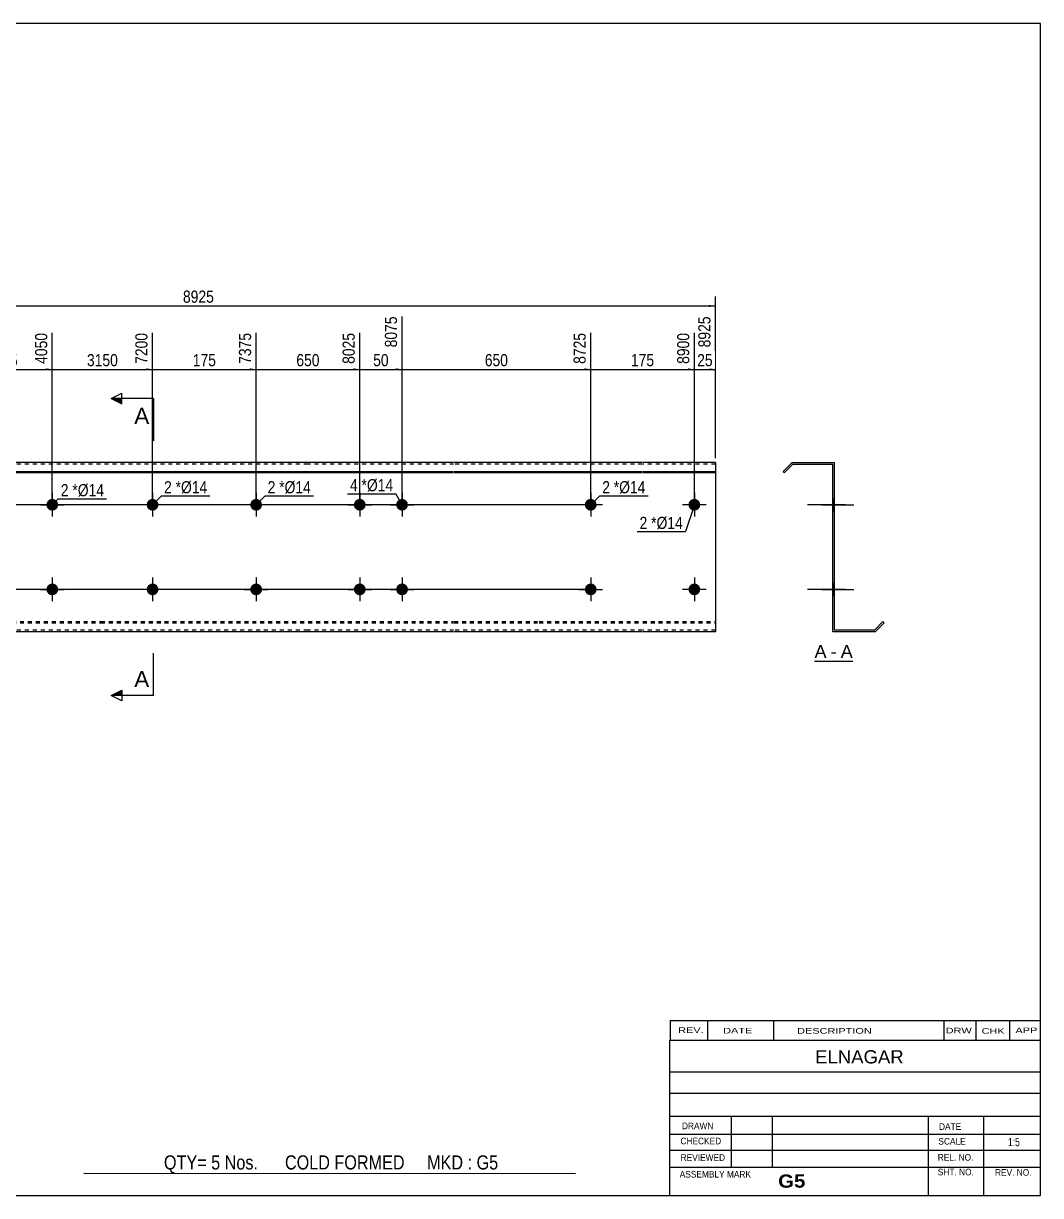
# Model space of a CAD drawing. Header units: millimetres. Extents: x -81 to 321, y -153 to 124.
# Drawn here: x 80.8 to 321.2, y -153.2 to 123.8 of the extents above; entities that cross this region are included whole.
import ezdxf

# ---------------------------------------------------------------- set-up
doc = ezdxf.new("R2010")
doc.units = ezdxf.units.MM
doc.linetypes.add('DXK_LINE_DOT1', pattern=[1.8814, 0.9407, -0.9407])
doc.styles.add('Arial', font='ARIAL.TTF', dxfattribs={"height": 0.2})
doc.styles.add('Arial Bold', font='ARIALBD.TTF', dxfattribs={"height": 0.2})
doc.styles.add('Arial Narrow', font='ARIALN.TTF', dxfattribs={"height": 0.2})

# ---------------------------------------------------------------- blocks, each defined once
blk = doc.blocks.new('Unknown-629087593-1718')
at = {"color": 5, "linetype": 'Continuous'}
for p, q in [((321.25, 123.75), (-78.75, 123.75)), ((-78.75, 123.75), (-78.75, -153.25)), ((321.25, -153.25), (321.25, 123.75)), ((-78.75, -153.25), (321.25, -153.25))]:
    blk.add_line(p, q, dxfattribs=at)
at = {"color": 174, "linetype": 'Continuous', "style": 'Arial'}
blk.add_text('Tekla structures', height=1.9102, rotation=90, dxfattribs=at).set_placement((-79.25, -152.75))
blk = doc.blocks.new('Unknown-629087593-12 - 1238')
at = {"color": 7, "linetype": 'Continuous'}
blk.add_line((267.82, -26.95), (276.85, -26.95), dxfattribs=at)
at = {"color": 0, "linetype": 'Continuous'}
blk.add_wipeout([(270.67, -26.2), (270.67, -23), (267.82, -23), (267.82, -26.2)], dxfattribs=at)
blk.add_wipeout([(273.05, -26.2), (273.05, -23), (271.63, -23), (271.63, -26.2)], dxfattribs=at)
at = {"color": 96, "linetype": 'Continuous', "style": 'Arial'}
blk.add_text('A', height=3.06, dxfattribs=at).set_placement((267.82, -26.2))
at = {"color": 0, "linetype": 'Continuous'}
blk.add_wipeout([(276.85, -26.2), (276.85, -23), (274.01, -23), (274.01, -26.2)], dxfattribs=at)
at = {"color": 96, "linetype": 'Continuous', "style": 'Arial'}
for s, p in [('-', (271.63, -26.2)), ('A', (274.01, -26.2))]:
    blk.add_text(s, height=3.06, dxfattribs=at).set_placement(p)
blk = doc.blocks.new('Bolt-629087593-1223 - 1203')
at = {"linetype": 'Continuous'}
blk.add_hatch(color=3, dxfattribs=at).paths.add_polyline_path([(216.33, -10, -1), (213.53, -10, -1)])
at = {"color": 3, "linetype": 'Continuous'}
for p, q in [((214.93, -7.2), (214.93, -12.8)), ((212.13, -10), (217.73, -10))]:
    blk.add_line(p, q, dxfattribs=at)
blk = doc.blocks.new('Part-629087593-1218 - 1203')
at = {"color": 2, "linetype": 'Continuous'}
for p, q in [((0, 20), (0, -20)), ((27.19, 20), (0, 20)), ((51.68, 20), (27.29, 20)), ((76.17, 20), (51.78, 20)), ((99.07, 20), (76.27, 20)), ((123.56, 20), (99.17, 20)), ((148.05, 20), (123.66, 20)), ((182.53, 20), (148.15, 20)), ((202.63, 20), (182.63, 20)), ((227.12, 20), (202.73, 20)), ((244.42, 20), (227.22, 20)), ((244.42, 20), (244.42, -20)), ((0, 17.88), (27.19, 17.88)), ((0, 17.6), (27.19, 17.6)), ((27.29, 17.88), (51.68, 17.88)), ((27.29, 17.6), (51.68, 17.6)), ((51.78, 17.88), (76.17, 17.88)), ((51.78, 17.6), (76.17, 17.6)), ((76.27, 17.88), (99.07, 17.88)), ((76.27, 17.6), (99.07, 17.6)), ((99.17, 17.88), (123.56, 17.88)), ((99.17, 17.6), (123.56, 17.6)), ((123.66, 17.88), (148.05, 17.88)), ((123.66, 17.6), (148.05, 17.6)), ((148.15, 17.88), (182.53, 17.88)), ((148.15, 17.6), (182.53, 17.6)), ((182.63, 17.88), (202.63, 17.88)), ((182.63, 17.6), (202.63, 17.6)), ((202.73, 17.88), (227.12, 17.88)), ((202.73, 17.6), (227.12, 17.6)), ((227.22, 17.88), (244.42, 17.88)), ((227.22, 17.6), (244.42, 17.6)), ((27.19, -20), (0, -20)), ((51.68, -20), (27.29, -20)), ((76.17, -20), (51.78, -20)), ((99.07, -20), (76.27, -20)), ((123.56, -20), (99.17, -20)), ((148.05, -20), (123.66, -20)), ((182.53, -20), (148.15, -20)), ((202.63, -20), (182.63, -20)), ((227.12, -20), (202.73, -20)), ((244.42, -20), (227.22, -20))]:
    blk.add_line(p, q, dxfattribs=at)
at = {"color": 7, "linetype": 'DXK_LINE_DOT1'}
for p, q in [((27.19, 19.6), (0, 19.6)), ((51.68, 19.6), (27.29, 19.6)), ((76.17, 19.6), (51.78, 19.6)), ((99.07, 19.6), (76.27, 19.6)), ((123.56, 19.6), (99.17, 19.6)), ((148.05, 19.6), (123.66, 19.6)), ((182.53, 19.6), (148.15, 19.6)), ((202.63, 19.6), (182.63, 19.6)), ((227.12, 19.6), (202.73, 19.6)), ((244.42, 19.6), (227.22, 19.6)), ((0, -17.6), (27.19, -17.6)), ((0, -17.88), (27.19, -17.88)), ((27.29, -17.6), (51.68, -17.6)), ((27.29, -17.88), (51.68, -17.88)), ((51.78, -17.6), (76.17, -17.6)), ((51.78, -17.88), (76.17, -17.88)), ((76.27, -17.6), (99.07, -17.6)), ((76.27, -17.88), (99.07, -17.88)), ((99.17, -17.6), (123.56, -17.6)), ((99.17, -17.88), (123.56, -17.88)), ((123.66, -17.6), (148.05, -17.6)), ((123.66, -17.88), (148.05, -17.88)), ((148.15, -17.6), (182.53, -17.6)), ((148.15, -17.88), (182.53, -17.88)), ((182.63, -17.6), (202.63, -17.6)), ((182.63, -17.88), (202.63, -17.88)), ((202.73, -17.6), (227.12, -17.6)), ((202.73, -17.88), (227.12, -17.88)), ((227.22, -17.6), (244.42, -17.6)), ((227.22, -17.88), (244.42, -17.88)), ((27.19, -19.6), (0, -19.6)), ((51.68, -19.6), (27.29, -19.6)), ((76.17, -19.6), (51.78, -19.6)), ((99.07, -19.6), (76.27, -19.6)), ((123.56, -19.6), (99.17, -19.6)), ((148.05, -19.6), (123.66, -19.6)), ((182.53, -19.6), (148.15, -19.6)), ((202.63, -19.6), (182.63, -19.6)), ((227.12, -19.6), (202.73, -19.6)), ((244.42, -19.6), (227.22, -19.6))]:
    blk.add_line(p, q, dxfattribs=at)
blk = doc.blocks.new('Bolt-629087593-1219 - 1203')
at = {"linetype": 'Continuous'}
for points in [[(112.76, 10, -1), (109.96, 10, -1)], [(112.76, -10, -1), (109.96, -10, -1)]]:
    blk.add_hatch(color=3, dxfattribs=at).paths.add_polyline_path(points)
at = {"color": 3, "linetype": 'Continuous'}
for p, q in [((111.36, 12.8), (111.36, 7.2)), ((114.16, 10), (108.56, 10)), ((111.36, -7.2), (111.36, -12.8)), ((114.16, -10), (108.56, -10))]:
    blk.add_line(p, q, dxfattribs=at)
blk = doc.blocks.new('Bolt-629087593-1220 - 1203')
at = {"linetype": 'Continuous'}
for points in [[(240.82, 10, -1), (238.02, 10, -1)], [(240.82, -10, -1), (238.02, -10, -1)]]:
    blk.add_hatch(color=3, dxfattribs=at).paths.add_polyline_path(points)
at = {"color": 3, "linetype": 'Continuous'}
for p, q in [((239.42, 12.8), (239.42, 7.2)), ((242.22, 10), (236.62, 10)), ((239.42, -7.2), (239.42, -12.8)), ((242.22, -10), (236.62, -10))]:
    blk.add_line(p, q, dxfattribs=at)
blk = doc.blocks.new('Bolt-629087593-1221 - 1203')
at = {"linetype": 'Continuous'}
for points in [[(161.74, 10, -1), (158.94, 10, -1)], [(171.74, 10, -1), (168.94, 10, -1)], [(161.74, -10, -1), (158.94, -10, -1)], [(171.74, -10, -1), (168.94, -10, -1)]]:
    blk.add_hatch(color=3, dxfattribs=at).paths.add_polyline_path(points)
at = {"color": 3, "linetype": 'Continuous'}
for p, q in [((160.34, 12.8), (160.34, 7.2)), ((170.34, 12.8), (170.34, 7.2)), ((157.54, 10), (163.14, 10)), ((167.54, 10), (173.14, 10)), ((160.34, -7.2), (160.34, -12.8)), ((170.34, -7.2), (170.34, -12.8)), ((157.54, -10), (163.14, -10)), ((167.54, -10), (173.14, -10))]:
    blk.add_line(p, q, dxfattribs=at)
blk = doc.blocks.new('Bolt-629087593-1222 - 1203')
at = {"linetype": 'Continuous'}
blk.add_hatch(color=3, dxfattribs=at).paths.add_polyline_path([(137.25, -10, -1), (134.45, -10, -1)])
at = {"color": 3, "linetype": 'Continuous'}
for p, q in [((135.85, -7.2), (135.85, -12.8)), ((133.05, -10), (138.65, -10))]:
    blk.add_line(p, q, dxfattribs=at)
blk = doc.blocks.new('Bolt-629087593-1224 - 1203')
at = {"linetype": 'Continuous'}
blk.add_hatch(color=3, dxfattribs=at).paths.add_polyline_path([(216.33, 10, -1), (213.53, 10, -1)])
at = {"color": 3, "linetype": 'Continuous'}
for p, q in [((214.93, 12.8), (214.93, 7.2)), ((217.73, 10), (212.13, 10))]:
    blk.add_line(p, q, dxfattribs=at)
blk = doc.blocks.new('Bolt-629087593-1225 - 1203')
at = {"linetype": 'Continuous'}
blk.add_hatch(color=3, dxfattribs=at).paths.add_polyline_path([(137.25, 10, -1), (134.45, 10, -1)])
at = {"color": 3, "linetype": 'Continuous'}
for p, q in [((135.85, 12.8), (135.85, 7.2)), ((138.65, 10), (133.05, 10))]:
    blk.add_line(p, q, dxfattribs=at)
blk = doc.blocks.new('Bolt-629087593-1226 - 1203')
at = {"linetype": 'Continuous'}
for points in [[(89.07, 10, -1), (86.27, 10, -1)], [(89.07, -10, -1), (86.27, -10, -1)]]:
    blk.add_hatch(color=3, dxfattribs=at).paths.add_polyline_path(points)
at = {"color": 3, "linetype": 'Continuous'}
for p, q in [((87.67, 12.8), (87.67, 7.2)), ((84.87, 10), (90.47, 10)), ((87.67, -7.2), (87.67, -12.8)), ((84.87, -10), (90.47, -10))]:
    blk.add_line(p, q, dxfattribs=at)
blk = doc.blocks.new('Part-629087593-1240 - 1238')
at = {"color": 2, "linetype": 'Continuous'}
for p, q in [((262.54, 20), (260.42, 17.88)), ((260.7, 17.6), (262.7, 19.6)), ((262.54, 20), (272.54, 20)), ((262.7, 19.6), (272.14, 19.6)), ((272.14, -20), (272.14, 19.6)), ((272.54, -19.6), (272.54, 20)), ((260.42, 17.88), (260.7, 17.6)), ((281.97, -19.6), (283.97, -17.6)), ((284.26, -17.88), (282.14, -20)), ((283.97, -17.6), (284.26, -17.88)), ((282.14, -20), (272.14, -20)), ((281.97, -19.6), (272.54, -19.6))]:
    blk.add_line(p, q, dxfattribs=at)
blk = doc.blocks.new('Bolt-629087593-1241 - 1238')
at = {"linetype": 'Continuous'}
for points in [[(272.54, 8.6), (272.54, 11.4), (272.14, 11.4), (272.14, 8.6)], [(272.54, -11.4), (272.54, -8.6), (272.14, -8.6), (272.14, -11.4)]]:
    blk.add_hatch(color=3, dxfattribs=at).paths.add_polyline_path(points)
at = {"color": 3, "linetype": 'Continuous'}
for p, q in [((272.54, 11.4), (272.14, 11.4)), ((274.14, 10), (267.54, 10)), ((272.54, 8.6), (272.14, 8.6)), ((274.14, -10), (267.54, -10)), ((272.54, -8.6), (272.14, -8.6)), ((272.54, -11.4), (272.14, -11.4))]:
    blk.add_line(p, q, dxfattribs=at)
blk = doc.blocks.new('Bolt-629087593-1242 - 1238')
at = {"linetype": 'Continuous'}
for points in [[(272.54, 8.6), (272.54, 11.4), (272.14, 11.4), (272.14, 8.6)], [(272.54, -11.4), (272.54, -8.6), (272.14, -8.6), (272.14, -11.4)]]:
    blk.add_hatch(color=3, dxfattribs=at).paths.add_polyline_path(points)
at = {"color": 3, "linetype": 'Continuous'}
for p, q in [((272.54, 11.4), (272.14, 11.4)), ((274.14, 10), (267.54, 10)), ((272.54, 8.6), (272.14, 8.6)), ((274.14, -10), (267.54, -10)), ((272.54, -8.6), (272.14, -8.6)), ((272.54, -11.4), (272.14, -11.4))]:
    blk.add_line(p, q, dxfattribs=at)
blk = doc.blocks.new('Bolt-629087593-1243 - 1238')
at = {"linetype": 'Continuous'}
for points in [[(272.54, 8.6), (272.54, 11.4), (272.14, 11.4), (272.14, 8.6)], [(272.54, 8.6), (272.54, 11.4), (272.14, 11.4), (272.14, 8.6)], [(272.54, -11.4), (272.54, -8.6), (272.14, -8.6), (272.14, -11.4)], [(272.54, -11.4), (272.54, -8.6), (272.14, -8.6), (272.14, -11.4)]]:
    blk.add_hatch(color=3, dxfattribs=at).paths.add_polyline_path(points)
at = {"color": 3, "linetype": 'Continuous'}
for p, q in [((272.14, 11.4), (272.54, 11.4)), ((272.14, 11.4), (272.54, 11.4)), ((269.54, 10), (277.14, 10)), ((269.54, 10), (277.14, 10)), ((272.14, 8.6), (272.54, 8.6)), ((272.14, 8.6), (272.54, 8.6)), ((269.54, -10), (277.14, -10)), ((269.54, -10), (277.14, -10)), ((272.14, -8.6), (272.54, -8.6)), ((272.14, -8.6), (272.54, -8.6)), ((272.14, -11.4), (272.54, -11.4)), ((272.14, -11.4), (272.54, -11.4))]:
    blk.add_line(p, q, dxfattribs=at)
blk = doc.blocks.new('Bolt-629087593-1244 - 1238')
at = {"linetype": 'Continuous'}
blk.add_hatch(color=3, dxfattribs=at).paths.add_polyline_path([(272.54, -11.4), (272.54, -8.6), (272.14, -8.6), (272.14, -11.4)])
at = {"color": 3, "linetype": 'Continuous'}
for p, q in [((270.24, -10), (276.84, -10)), ((272.14, -8.6), (272.54, -8.6)), ((272.14, -11.4), (272.54, -11.4))]:
    blk.add_line(p, q, dxfattribs=at)
blk = doc.blocks.new('Bolt-629087593-1245 - 1238')
at = {"linetype": 'Continuous'}
blk.add_hatch(color=3, dxfattribs=at).paths.add_polyline_path([(272.54, -11.4), (272.54, -8.6), (272.14, -8.6), (272.14, -11.4)])
at = {"color": 3, "linetype": 'Continuous'}
for p, q in [((270.24, -10), (276.84, -10)), ((272.14, -8.6), (272.54, -8.6)), ((272.14, -11.4), (272.54, -11.4))]:
    blk.add_line(p, q, dxfattribs=at)
blk = doc.blocks.new('Bolt-629087593-1246 - 1238')
at = {"linetype": 'Continuous'}
blk.add_hatch(color=3, dxfattribs=at).paths.add_polyline_path([(272.54, 8.6), (272.54, 11.4), (272.14, 11.4), (272.14, 8.6)])
at = {"color": 3, "linetype": 'Continuous'}
for p, q in [((272.54, 11.4), (272.14, 11.4)), ((274.14, 10), (267.54, 10)), ((272.54, 8.6), (272.14, 8.6))]:
    blk.add_line(p, q, dxfattribs=at)
blk = doc.blocks.new('Bolt-629087593-1247 - 1238')
at = {"linetype": 'Continuous'}
blk.add_hatch(color=3, dxfattribs=at).paths.add_polyline_path([(272.54, 8.6), (272.54, 11.4), (272.14, 11.4), (272.14, 8.6)])
at = {"color": 3, "linetype": 'Continuous'}
for p, q in [((272.54, 11.4), (272.14, 11.4)), ((274.14, 10), (267.54, 10)), ((272.54, 8.6), (272.14, 8.6))]:
    blk.add_line(p, q, dxfattribs=at)
blk = doc.blocks.new('Bolt-629087593-1248 - 1238')
at = {"linetype": 'Continuous'}
for points in [[(272.54, 8.6), (272.54, 11.4), (272.14, 11.4), (272.14, 8.6)], [(272.54, -11.4), (272.54, -8.6), (272.14, -8.6), (272.14, -11.4)]]:
    blk.add_hatch(color=3, dxfattribs=at).paths.add_polyline_path(points)
at = {"color": 3, "linetype": 'Continuous'}
for p, q in [((272.14, 11.4), (272.54, 11.4)), ((272.14, 10), (276.54, 10)), ((272.14, 8.6), (272.54, 8.6)), ((272.14, -8.6), (272.54, -8.6)), ((272.14, -10), (276.54, -10)), ((272.14, -11.4), (272.54, -11.4))]:
    blk.add_line(p, q, dxfattribs=at)
blk = doc.blocks.new('Bolt-629087593-1249 - 1238')
at = {"linetype": 'Continuous'}
for points in [[(272.54, 8.6), (272.54, 11.4), (272.14, 11.4), (272.14, 8.6)], [(272.54, 8.6), (272.54, 11.4), (272.14, 11.4), (272.14, 8.6)], [(272.54, -11.4), (272.54, -8.6), (272.14, -8.6), (272.14, -11.4)], [(272.54, -11.4), (272.54, -8.6), (272.14, -8.6), (272.14, -11.4)]]:
    blk.add_hatch(color=3, dxfattribs=at).paths.add_polyline_path(points)
at = {"color": 3, "linetype": 'Continuous'}
for p, q in [((272.14, 11.4), (272.54, 11.4)), ((272.14, 11.4), (272.54, 11.4)), ((269.54, 10), (277.14, 10)), ((269.54, 10), (277.14, 10)), ((272.14, 8.6), (272.54, 8.6)), ((272.14, 8.6), (272.54, 8.6)), ((269.54, -10), (277.14, -10)), ((269.54, -10), (277.14, -10)), ((272.14, -8.6), (272.54, -8.6)), ((272.14, -8.6), (272.54, -8.6)), ((272.14, -11.4), (272.54, -11.4)), ((272.14, -11.4), (272.54, -11.4))]:
    blk.add_line(p, q, dxfattribs=at)
blk = doc.blocks.new('Bolt-629087593-1250 - 1238')
at = {"linetype": 'Continuous'}
blk.add_hatch(color=3, dxfattribs=at).paths.add_polyline_path([(272.54, -11.4), (272.54, -8.6), (272.14, -8.6), (272.14, -11.4)])
at = {"color": 3, "linetype": 'Continuous'}
for p, q in [((270.24, -10), (276.84, -10)), ((272.14, -8.6), (272.54, -8.6)), ((272.14, -11.4), (272.54, -11.4))]:
    blk.add_line(p, q, dxfattribs=at)
blk = doc.blocks.new('Bolt-629087593-1251 - 1238')
at = {"linetype": 'Continuous'}
for points in [[(272.14, 11.4), (272.14, 8.6), (272.54, 8.6), (272.54, 11.4)], [(272.14, -8.6), (272.14, -11.4), (272.54, -11.4), (272.54, -8.6)]]:
    blk.add_hatch(color=3, dxfattribs=at).paths.add_polyline_path(points)
at = {"color": 3, "linetype": 'Continuous'}
for p, q in [((272.54, 11.4), (272.14, 11.4)), ((275.14, 10), (267.54, 10)), ((272.54, 8.6), (272.14, 8.6)), ((275.14, -10), (267.54, -10)), ((272.54, -8.6), (272.14, -8.6)), ((272.54, -11.4), (272.14, -11.4))]:
    blk.add_line(p, q, dxfattribs=at)
blk = doc.blocks.new('Bolt-629087593-1252 - 1238')
at = {"linetype": 'Continuous'}
blk.add_hatch(color=3, dxfattribs=at).paths.add_polyline_path([(272.54, 8.6), (272.54, 11.4), (272.14, 11.4), (272.14, 8.6)])
at = {"color": 3, "linetype": 'Continuous'}
for p, q in [((272.14, 11.4), (272.54, 11.4)), ((270.54, 10), (277.14, 10)), ((272.14, 8.6), (272.54, 8.6))]:
    blk.add_line(p, q, dxfattribs=at)
blk = doc.blocks.new('Bolt-629087593-1253 - 1238')
at = {"linetype": 'Continuous'}
for points in [[(272.14, 11.4), (272.14, 8.6), (272.54, 8.6), (272.54, 11.4)], [(272.14, -8.6), (272.14, -11.4), (272.54, -11.4), (272.54, -8.6)]]:
    blk.add_hatch(color=3, dxfattribs=at).paths.add_polyline_path(points)
at = {"color": 3, "linetype": 'Continuous'}
for p, q in [((272.54, 11.4), (272.14, 11.4)), ((273.74, 10), (266.14, 10)), ((272.54, 8.6), (272.14, 8.6)), ((273.74, -10), (266.14, -10)), ((272.54, -8.6), (272.14, -8.6)), ((272.54, -11.4), (272.14, -11.4))]:
    blk.add_line(p, q, dxfattribs=at)
blk = doc.blocks.new('StraightDimension-629087593-1354 - 1203')
at = {"linetype": 'Continuous'}
for points in [[(1.5, 56.75), (0, 57), (1.5, 57.25)], [(242.92, 57.25), (244.42, 57), (242.92, 56.75)]]:
    blk.add_hatch(color=7, dxfattribs=at).paths.add_polyline_path(points)
at = {"color": 7, "linetype": 'Continuous'}
for p, q in [((0, 21), (0, 59.25)), ((244.42, 21), (244.42, 59.25)), ((0, 57), (244.42, 57))]:
    blk.add_line(p, q, dxfattribs=at)
at = {"color": 0}
blk.add_wipeout([(126.46, 57.15), (126.46, 61.35), (117.95, 61.35), (117.95, 57.15)], dxfattribs=at)
at = {"color": 3, "style": 'Arial Narrow'}
blk.add_text('8925', height=2.863, dxfattribs=at).set_placement((118.55, 57.75))
blk = doc.blocks.new('StraightDimension-629087593-1271 - 1203')
at = {"linetype": 'Continuous'}
blk.add_hatch(color=7, dxfattribs=at).paths.add_polyline_path([(213.43, 42.25), (214.93, 42), (213.43, 41.75)])
at = {"color": 7, "linetype": 'Continuous'}
for p, q in [((170.34, 11), (170.34, 54.51)), ((214.93, 11), (214.93, 50.61)), ((170.34, 42), (214.93, 42))]:
    blk.add_line(p, q, dxfattribs=at)
at = {"color": 0, "linetype": 'Continuous'}
blk.add_wipeout([(214.33, 51.21), (210.13, 51.21), (210.13, 42.7), (214.33, 42.7)], dxfattribs=at)
at = {"color": 0}
blk.add_wipeout([(195.98, 42.15), (195.98, 46.35), (189.29, 46.35), (189.29, 42.15)], dxfattribs=at)
at = {"color": 3, "linetype": 'Continuous', "style": 'Arial Narrow'}
blk.add_text('8725', height=2.863, rotation=90.0002, dxfattribs=at).set_placement((213.73, 43.3))
at = {"color": 3, "style": 'Arial Narrow'}
blk.add_text('650', height=2.863, dxfattribs=at).set_placement((189.89, 42.75))
blk = doc.blocks.new('StraightDimension-629087593-1326 - 1203')
at = {"linetype": 'Continuous'}
for points in [[(-12.25, 18.5), (-12, 20), (-11.75, 18.5)], [(-11.75, 11.5), (-12, 10), (-12.25, 11.5)]]:
    blk.add_hatch(color=7, dxfattribs=at).paths.add_polyline_path(points)
at = {"color": 7, "linetype": 'Continuous'}
for p, q in [((-1, 20), (-14.25, 20)), ((-12, 10), (-12, 20)), ((213.93, 10), (-14.25, 10))]:
    blk.add_line(p, q, dxfattribs=at)
at = {"color": 0}
blk.add_wipeout([(-12.15, 17.43), (-16.35, 17.43), (-16.35, 12.57), (-12.15, 12.57)], dxfattribs=at)
at = {"color": 3, "style": 'Arial Narrow'}
blk.add_text('50', height=2.863, rotation=90.0002, dxfattribs=at).set_placement((-12.75, 13.17))
blk = doc.blocks.new('StraightDimension-629087593-1269 - 1203')
at = {"linetype": 'Continuous'}
blk.add_hatch(color=7, dxfattribs=at).paths.add_polyline_path([(242.92, 42.25), (244.42, 42), (242.92, 41.75)])
at = {"color": 7, "linetype": 'Continuous'}
for p, q in [((244.42, 21), (244.42, 54.51)), ((239.42, 11), (239.42, 50.61)), ((239.42, 42), (244.42, 42))]:
    blk.add_line(p, q, dxfattribs=at)
at = {"color": 0}
blk.add_wipeout([(244.34, 42.15), (244.34, 46.35), (239.49, 46.35), (239.49, 42.15)], dxfattribs=at)
at = {"color": 0, "linetype": 'Continuous'}
blk.add_wipeout([(243.82, 55.11), (239.62, 55.11), (239.62, 46.6), (243.82, 46.6)], dxfattribs=at)
at = {"color": 3, "linetype": 'Continuous', "style": 'Arial Narrow'}
blk.add_text('8925', height=2.863, rotation=90.0002, dxfattribs=at).set_placement((243.22, 47.2))
at = {"color": 3, "style": 'Arial Narrow'}
blk.add_text('25', height=2.863, dxfattribs=at).set_placement((240.09, 42.75))
blk = doc.blocks.new('StraightDimension-629087593-1270 - 1203')
at = {"linetype": 'Continuous'}
blk.add_hatch(color=7, dxfattribs=at).paths.add_polyline_path([(237.92, 42.25), (239.42, 42), (237.92, 41.75)])
at = {"color": 7, "linetype": 'Continuous'}
for p, q in [((214.93, 11), (214.93, 50.61)), ((239.42, 11), (239.42, 50.61)), ((214.93, 42), (239.42, 42))]:
    blk.add_line(p, q, dxfattribs=at)
at = {"color": 0, "linetype": 'Continuous'}
blk.add_wipeout([(238.82, 51.21), (234.62, 51.21), (234.62, 42.7), (238.82, 42.7)], dxfattribs=at)
at = {"color": 0}
blk.add_wipeout([(230.51, 42.15), (230.51, 46.35), (223.83, 46.35), (223.83, 42.15)], dxfattribs=at)
at = {"color": 3, "linetype": 'Continuous', "style": 'Arial Narrow'}
blk.add_text('8900', height=2.863, rotation=90.0002, dxfattribs=at).set_placement((238.22, 43.3))
at = {"color": 3, "style": 'Arial Narrow'}
blk.add_text('175', height=2.863, dxfattribs=at).set_placement((224.43, 42.75))
blk = doc.blocks.new('StraightDimension-629087593-1272 - 1203')
at = {"linetype": 'Continuous'}
blk.add_hatch(color=7, dxfattribs=at).paths.add_polyline_path([(168.84, 42.25), (170.34, 42), (168.84, 41.75)])
at = {"color": 7, "linetype": 'Continuous'}
for p, q in [((170.34, 11), (170.34, 54.51)), ((160.34, 11), (160.34, 50.61)), ((160.34, 42), (170.34, 42))]:
    blk.add_line(p, q, dxfattribs=at)
at = {"color": 0}
blk.add_wipeout([(167.77, 42.15), (167.77, 46.35), (162.91, 46.35), (162.91, 42.15)], dxfattribs=at)
at = {"color": 0, "linetype": 'Continuous'}
blk.add_wipeout([(169.74, 55.11), (165.54, 55.11), (165.54, 46.6), (169.74, 46.6)], dxfattribs=at)
at = {"color": 3, "linetype": 'Continuous', "style": 'Arial Narrow'}
blk.add_text('8075', height=2.863, rotation=90.0002, dxfattribs=at).set_placement((169.14, 47.2))
at = {"color": 3, "style": 'Arial Narrow'}
blk.add_text('50', height=2.863, dxfattribs=at).set_placement((163.51, 42.75))
blk = doc.blocks.new('StraightDimension-629087593-1273 - 1203')
at = {"linetype": 'Continuous'}
blk.add_hatch(color=7, dxfattribs=at).paths.add_polyline_path([(158.84, 42.25), (160.34, 42), (158.84, 41.75)])
at = {"color": 7, "linetype": 'Continuous'}
for p, q in [((135.85, 11), (135.85, 50.61)), ((160.34, 11), (160.34, 50.61)), ((135.85, 42), (160.34, 42))]:
    blk.add_line(p, q, dxfattribs=at)
at = {"color": 0, "linetype": 'Continuous'}
blk.add_wipeout([(159.74, 51.21), (155.54, 51.21), (155.54, 42.7), (159.74, 42.7)], dxfattribs=at)
at = {"color": 0}
blk.add_wipeout([(151.44, 42.15), (151.44, 46.35), (144.75, 46.35), (144.75, 42.15)], dxfattribs=at)
at = {"color": 3, "linetype": 'Continuous', "style": 'Arial Narrow'}
blk.add_text('8025', height=2.863, rotation=90.0002, dxfattribs=at).set_placement((159.14, 43.3))
at = {"color": 3, "style": 'Arial Narrow'}
blk.add_text('650', height=2.863, dxfattribs=at).set_placement((145.35, 42.75))
blk = doc.blocks.new('StraightDimension-629087593-1274 - 1203')
at = {"linetype": 'Continuous'}
blk.add_hatch(color=7, dxfattribs=at).paths.add_polyline_path([(134.35, 42.25), (135.85, 42), (134.35, 41.75)])
at = {"color": 7, "linetype": 'Continuous'}
for p, q in [((111.36, 11), (111.36, 50.61)), ((135.85, 11), (135.85, 50.61)), ((111.36, 42), (135.85, 42))]:
    blk.add_line(p, q, dxfattribs=at)
at = {"color": 0, "linetype": 'Continuous'}
blk.add_wipeout([(135.25, 51.21), (131.05, 51.21), (131.05, 42.7), (135.25, 42.7)], dxfattribs=at)
at = {"color": 0}
blk.add_wipeout([(126.95, 42.15), (126.95, 46.35), (120.27, 46.35), (120.27, 42.15)], dxfattribs=at)
at = {"color": 3, "linetype": 'Continuous', "style": 'Arial Narrow'}
blk.add_text('7375', height=2.863, rotation=90.0002, dxfattribs=at).set_placement((134.65, 43.3))
at = {"color": 3, "style": 'Arial Narrow'}
blk.add_text('175', height=2.863, dxfattribs=at).set_placement((120.87, 42.75))
blk = doc.blocks.new('StraightDimension-629087593-1340 - 1203')
at = {"linetype": 'Continuous'}
for points in [[(-12.25, -11.5), (-12, -10), (-11.75, -11.5)], [(-11.75, -18.5), (-12, -20), (-12.25, -18.5)]]:
    blk.add_hatch(color=7, dxfattribs=at).paths.add_polyline_path(points)
at = {"color": 7, "linetype": 'Continuous'}
for p, q in [((213.93, -10), (-14.25, -10)), ((-12, -20), (-12, -10)), ((-1, -20), (-14.25, -20))]:
    blk.add_line(p, q, dxfattribs=at)
at = {"color": 0}
blk.add_wipeout([(-12.15, -12.57), (-16.35, -12.57), (-16.35, -17.43), (-12.15, -17.43)], dxfattribs=at)
at = {"color": 3, "style": 'Arial Narrow'}
blk.add_text('50', height=2.863, rotation=90.0002, dxfattribs=at).set_placement((-12.75, -16.83))
blk = doc.blocks.new('StraightDimension-629087593-1275 - 1203')
at = {"linetype": 'Continuous'}
blk.add_hatch(color=7, dxfattribs=at).paths.add_polyline_path([(109.86, 42.25), (111.36, 42), (109.86, 41.75)])
at = {"color": 7, "linetype": 'Continuous'}
for p, q in [((87.67, 11), (87.67, 50.61)), ((111.36, 11), (111.36, 50.61)), ((87.67, 42), (111.36, 42))]:
    blk.add_line(p, q, dxfattribs=at)
at = {"color": 0, "linetype": 'Continuous'}
blk.add_wipeout([(110.76, 51.21), (106.56, 51.21), (106.56, 42.7), (110.76, 42.7)], dxfattribs=at)
at = {"color": 0}
blk.add_wipeout([(103.77, 42.15), (103.77, 46.35), (95.26, 46.35), (95.26, 42.15)], dxfattribs=at)
at = {"color": 3, "linetype": 'Continuous', "style": 'Arial Narrow'}
blk.add_text('7200', height=2.863, rotation=90.0002, dxfattribs=at).set_placement((110.16, 43.3))
at = {"color": 3, "style": 'Arial Narrow'}
blk.add_text('3150', height=2.863, dxfattribs=at).set_placement((95.86, 42.75))
blk = doc.blocks.new('StraightDimension-629087593-1276 - 1203')
at = {"linetype": 'Continuous'}
blk.add_hatch(color=7, dxfattribs=at).paths.add_polyline_path([(86.17, 42.25), (87.67, 42), (86.17, 41.75)])
at = {"color": 7, "linetype": 'Continuous'}
for p, q in [((87.67, 11), (87.67, 50.61)), ((63.98, -9), (63.98, 48.78)), ((63.98, 42), (87.67, 42))]:
    blk.add_line(p, q, dxfattribs=at)
at = {"color": 0, "linetype": 'Continuous'}
blk.add_wipeout([(87.07, 51.21), (82.87, 51.21), (82.87, 42.7), (87.07, 42.7)], dxfattribs=at)
at = {"color": 0}
blk.add_wipeout([(80.08, 42.15), (80.08, 46.35), (71.57, 46.35), (71.57, 42.15)], dxfattribs=at)
at = {"color": 3, "linetype": 'Continuous', "style": 'Arial Narrow'}
blk.add_text('4050', height=2.863, rotation=90.0002, dxfattribs=at).set_placement((86.47, 43.3))
at = {"color": 3, "style": 'Arial Narrow'}
blk.add_text('3325', height=2.863, dxfattribs=at).set_placement((72.17, 42.75))
blk = doc.blocks.new('CBS_NAME_BLOG-629087593-1742')
at = {"color": 7, "linetype": 'Continuous'}
for p, q in [((233.66, -116.5), (321.18, -116.5)), ((233.66, -153.21), (233.66, -116.5)), ((233.66, -124.04), (321.18, -124.04)), ((233.73, -129.09), (321.25, -129.09)), ((233.66, -134.46), (321.18, -134.46)), ((248.18, -146.57), (248.18, -134.47)), ((257.87, -146.54), (257.87, -134.47)), ((294.78, -153.21), (294.78, -134.48)), ((307.83, -153.21), (307.83, -134.47)), ((233.67, -138.76), (321.25, -138.74)), ((233.66, -142.51), (321.18, -142.51)), ((233.66, -146.55), (321.18, -146.55)), ((233.66, -153.25), (321.25, -153.25))]:
    blk.add_line(p, q, dxfattribs=at)
at = {"color": 3, "linetype": 'Continuous', "style": 'Arial'}
blk.add_text('ELNAGAR', height=3.133, dxfattribs=at).set_placement((267.98, -122.03))
at = {"color": 3, "linetype": 'Continuous'}
for s, height, style, width, p in [('DRAWN', 1.566, 'Arial', 0.9, (236.49, -137.57)), ('DATE', 1.566, 'Arial', 0.9, (297.25, -137.73)), ('CHECKED', 1.566, 'Arial', 0.9, (236.14, -141.14)), ('SCALE', 1.566, 'Arial', 0.9, (297.1, -141.21)), ('1:5', 1.957, 'Arial Narrow', 0.9, (313.55, -141.57)), ('REVIEWED', 1.566, 'Arial', 0.9, (236.18, -145.06)), ('REL. NO.', 1.566, 'Arial', 0.9, (296.96, -145.01)), ('ASSEMBLY MARK', 1.5663, 'Arial', 0.9, (235.96, -148.99)), ('G5', 3.131, 'Arial Bold', 1.1, (259.24, -151.39)), ('SHT. NO.', 1.566, 'Arial', 0.9, (296.96, -148.48)), ('REV. NO.', 1.566, 'Arial', 0.9, (310.48, -148.57))]:
    blk.add_text(s, height=height, dxfattribs=dict(at, style=style, width=width)).set_placement(p)
blk = doc.blocks.new('CBS_CALLOFF-629087593-1741')
at = {"color": 7, "linetype": 'Continuous'}
blk.add_line((95.13, -147.98), (211.36, -148), dxfattribs=at)
at = {"color": 3, "linetype": 'Continuous', "style": 'Arial Narrow'}
blk.add_text('QTY= 5 Nos.      COLD FORMED     MKD : G5', height=3.3405, dxfattribs=at).set_placement((114.05, -147.09))
blk = doc.blocks.new('CBS_REVISION-629087593-1743')
at = {"color": 7, "linetype": 'Continuous'}
for p, q in [((233.74, -111.87), (321.24, -111.87)), ((233.74, -111.87), (233.74, -116.5)), ((242.54, -111.87), (242.54, -116.5)), ((258.13, -111.87), (258.13, -116.44)), ((298.39, -111.87), (298.39, -116.5)), ((305.93, -111.87), (305.93, -116.5)), ((313.88, -111.87), (313.88, -116.5)), ((233.74, -116.5), (321.24, -116.5))]:
    blk.add_line(p, q, dxfattribs=at)
at = {"color": 7, "style": 'Arial Narrow', "width": 1.7}
for s, height, p in [('REV.', 1.326, (235.6, -114.82)), ('APP', 1.326, (315.31, -114.87)), ('DATE', 1.326, (246.23, -114.94)), ('DESCRIPTION', 1.3257, (263.71, -114.99)), ('DRW', 1.326, (298.82, -114.93)), ('CHK', 1.326, (307.31, -115.02))]:
    blk.add_text(s, height=height, dxfattribs=at).set_placement(p)
blk = doc.blocks.new('SectionMark-629087593-1267 - 1203')
at = {"linetype": 'Continuous'}
for points in [[(104.08, 35.1), (104.08, 33.85), (101.58, 35.1)], [(104.08, -33.85), (104.08, -35.1), (101.58, -35.1)]]:
    blk.add_hatch(color=30, dxfattribs=at).paths.add_polyline_path(points)
at = {"color": 30, "linetype": 'Continuous'}
for p, q in [((101.58, 35.1), (104.08, 36.35)), ((104.08, 33.85), (104.08, 36.35)), ((111.58, 35.1), (101.58, 35.1)), ((101.58, 35.1), (104.08, 33.85)), ((101.58, -35.1), (104.08, -33.85)), ((111.58, -35.1), (101.58, -35.1)), ((104.08, -36.35), (101.58, -35.1)), ((104.08, -33.85), (104.08, -36.35))]:
    blk.add_line(p, q, dxfattribs=at)
at = {"color": 0, "linetype": 'Continuous'}
for points in [[(110.58, 29.1), (110.58, 33.1), (107.03, 33.1), (107.03, 29.1)], [(110.58, -33.1), (110.58, -29.1), (107.03, -29.1), (107.03, -33.1)]]:
    blk.add_wipeout(points, dxfattribs=at)
at = {"color": 30, "linetype": 'Continuous'}
for p, q in [((111.58, 35.1), (111.58, 25.1)), ((111.58, -35.1), (111.58, -25.1))]:
    blk.add_line(p, q, dxfattribs=at)
at = {"color": 96, "linetype": 'Continuous', "style": 'Arial'}
for p in [(107.03, 29.1), (107.03, -33.1)]:
    blk.add_text('A', height=3.82, dxfattribs=at).set_placement(p)
blk = doc.blocks.new('MarkSet-629087593-1368 - 1203')
at = {"color": 0}
blk.add_wipeout([(140.4, 12.72), (140.4, 15.72), (138.57, 15.72), (138.57, 12.72)], dxfattribs=at)
blk.add_wipeout([(140.4, 12.72), (140.4, 15.72), (138.57, 15.72), (138.57, 12.72)], dxfattribs=at)
at = {"color": 7, "linetype": 'Continuous'}
blk.add_line((135.85, 10), (137.97, 12.12), dxfattribs=at)
at = {"color": 0}
blk.add_wipeout([(142.58, 12.72), (142.58, 15.72), (141.3, 15.72), (141.3, 12.72)], dxfattribs=at)
blk.add_wipeout([(142.58, 12.72), (142.58, 15.72), (141.3, 15.72), (141.3, 12.72)], dxfattribs=at)
at = {"color": 3, "style": 'Arial Narrow'}
blk.add_text('2', height=2.86, dxfattribs=at).set_placement((138.57, 12.72))
at = {"color": 0}
blk.add_wipeout([(148.79, 12.72), (148.79, 15.72), (142.58, 15.72), (142.58, 12.72)], dxfattribs=at)
blk.add_wipeout([(148.79, 12.72), (148.79, 15.72), (142.58, 15.72), (142.58, 12.72)], dxfattribs=at)
at = {"color": 7, "linetype": 'Continuous'}
blk.add_line((137.97, 12.12), (149.39, 12.12), dxfattribs=at)
at = {"color": 3, "style": 'Arial Narrow'}
for s, height, p in [('*', 2.86, (141.3, 12.72)), ('Ø14', 2.863, (142.58, 12.72))]:
    blk.add_text(s, height=height, dxfattribs=at).set_placement(p)
blk = doc.blocks.new('MarkSet-629087593-1373 - 1203')
at = {"color": 0}
blk.add_wipeout([(219.48, 12.72), (219.48, 15.72), (217.65, 15.72), (217.65, 12.72)], dxfattribs=at)
blk.add_wipeout([(219.48, 12.72), (219.48, 15.72), (217.65, 15.72), (217.65, 12.72)], dxfattribs=at)
at = {"color": 7, "linetype": 'Continuous'}
blk.add_line((214.93, 10), (217.05, 12.12), dxfattribs=at)
at = {"color": 0}
blk.add_wipeout([(221.65, 12.72), (221.65, 15.72), (220.38, 15.72), (220.38, 12.72)], dxfattribs=at)
blk.add_wipeout([(221.65, 12.72), (221.65, 15.72), (220.38, 15.72), (220.38, 12.72)], dxfattribs=at)
at = {"color": 3, "style": 'Arial Narrow'}
blk.add_text('2', height=2.86, dxfattribs=at).set_placement((217.65, 12.72))
at = {"color": 0}
blk.add_wipeout([(227.87, 12.72), (227.87, 15.72), (221.65, 15.72), (221.65, 12.72)], dxfattribs=at)
blk.add_wipeout([(227.87, 12.72), (227.87, 15.72), (221.65, 15.72), (221.65, 12.72)], dxfattribs=at)
at = {"color": 7, "linetype": 'Continuous'}
blk.add_line((217.05, 12.12), (228.47, 12.12), dxfattribs=at)
at = {"color": 3, "style": 'Arial Narrow'}
for s, height, p in [('*', 2.86, (220.38, 12.72)), ('Ø14', 2.863, (221.65, 12.72))]:
    blk.add_text(s, height=height, dxfattribs=at).set_placement(p)
blk = doc.blocks.new('Mark-629087593-1376 - 1203')
at = {"color": 0}
blk.add_wipeout([(115.91, 12.72), (115.91, 15.72), (114.08, 15.72), (114.08, 12.72)], dxfattribs=at)
blk.add_wipeout([(115.91, 12.72), (115.91, 15.72), (114.08, 15.72), (114.08, 12.72)], dxfattribs=at)
at = {"color": 7, "linetype": 'Continuous'}
blk.add_line((111.36, 10), (113.48, 12.12), dxfattribs=at)
at = {"color": 0}
blk.add_wipeout([(118.09, 12.72), (118.09, 15.72), (116.81, 15.72), (116.81, 12.72)], dxfattribs=at)
blk.add_wipeout([(118.09, 12.72), (118.09, 15.72), (116.81, 15.72), (116.81, 12.72)], dxfattribs=at)
at = {"color": 3, "style": 'Arial Narrow'}
blk.add_text('2', height=2.86, dxfattribs=at).set_placement((114.08, 12.72))
at = {"color": 0}
blk.add_wipeout([(124.3, 12.72), (124.3, 15.72), (118.09, 15.72), (118.09, 12.72)], dxfattribs=at)
blk.add_wipeout([(124.3, 12.72), (124.3, 15.72), (118.09, 15.72), (118.09, 12.72)], dxfattribs=at)
at = {"color": 7, "linetype": 'Continuous'}
blk.add_line((113.48, 12.12), (124.9, 12.12), dxfattribs=at)
at = {"color": 3, "style": 'Arial Narrow'}
for s, height, p in [('*', 2.86, (116.81, 12.72)), ('Ø14', 2.863, (118.09, 12.72))]:
    blk.add_text(s, height=height, dxfattribs=at).set_placement(p)
blk = doc.blocks.new('Mark-629087593-1377 - 1203')
at = {"color": 0}
blk.add_wipeout([(228.3, 4.28), (228.3, 7.28), (226.47, 7.28), (226.47, 4.28)], dxfattribs=at)
blk.add_wipeout([(228.3, 4.28), (228.3, 7.28), (226.47, 7.28), (226.47, 4.28)], dxfattribs=at)
blk.add_wipeout([(230.48, 4.28), (230.48, 7.28), (229.2, 7.28), (229.2, 4.28)], dxfattribs=at)
blk.add_wipeout([(230.48, 4.28), (230.48, 7.28), (229.2, 7.28), (229.2, 4.28)], dxfattribs=at)
at = {"color": 3, "style": 'Arial Narrow'}
blk.add_text('2', height=2.86, dxfattribs=at).set_placement((226.47, 4.28))
at = {"color": 0}
blk.add_wipeout([(236.69, 4.28), (236.69, 7.28), (230.48, 7.28), (230.48, 4.28)], dxfattribs=at)
blk.add_wipeout([(236.69, 4.28), (236.69, 7.28), (230.48, 7.28), (230.48, 4.28)], dxfattribs=at)
at = {"color": 7, "linetype": 'Continuous'}
for p in [(239.42, 10), (225.87, 3.68)]:
    blk.add_line(p, (237.29, 3.68), dxfattribs=at)
at = {"color": 3, "style": 'Arial Narrow'}
for s, height, p in [('*', 2.86, (229.2, 4.28)), ('Ø14', 2.863, (230.48, 4.28))]:
    blk.add_text(s, height=height, dxfattribs=at).set_placement(p)
blk = doc.blocks.new('Mark-629087593-1378 - 1203')
at = {"color": 0}
blk.add_wipeout([(159.85, 13.2), (159.85, 16.2), (158.02, 16.2), (158.02, 13.2)], dxfattribs=at)
blk.add_wipeout([(159.85, 13.2), (159.85, 16.2), (158.02, 16.2), (158.02, 13.2)], dxfattribs=at)
blk.add_wipeout([(162.03, 13.2), (162.03, 16.2), (160.75, 16.2), (160.75, 13.2)], dxfattribs=at)
blk.add_wipeout([(162.03, 13.2), (162.03, 16.2), (160.75, 16.2), (160.75, 13.2)], dxfattribs=at)
at = {"color": 3, "style": 'Arial Narrow'}
blk.add_text('4', height=2.86, dxfattribs=at).set_placement((158.02, 13.2))
at = {"color": 0}
blk.add_wipeout([(168.24, 13.2), (168.24, 16.2), (162.03, 16.2), (162.03, 13.2)], dxfattribs=at)
blk.add_wipeout([(168.24, 13.2), (168.24, 16.2), (162.03, 16.2), (162.03, 13.2)], dxfattribs=at)
at = {"color": 7, "linetype": 'Continuous'}
for p in [(157.42, 12.6), (170.34, 10)]:
    blk.add_line(p, (168.84, 12.6), dxfattribs=at)
at = {"color": 3, "style": 'Arial Narrow'}
for s, height, p in [('*', 2.86, (160.75, 13.2)), ('Ø14', 2.863, (162.03, 13.2))]:
    blk.add_text(s, height=height, dxfattribs=at).set_placement(p)
blk = doc.blocks.new('Mark-629087593-1379 - 1203')
at = {"color": 0}
blk.add_wipeout([(91.51, 12.01), (91.51, 15.01), (89.68, 15.01), (89.68, 12.01)], dxfattribs=at)
blk.add_wipeout([(91.51, 12.01), (91.51, 15.01), (89.68, 15.01), (89.68, 12.01)], dxfattribs=at)
at = {"color": 7, "linetype": 'Continuous'}
blk.add_line((87.67, 10), (89.08, 11.41), dxfattribs=at)
at = {"color": 0}
blk.add_wipeout([(93.69, 12.01), (93.69, 15.01), (92.41, 15.01), (92.41, 12.01)], dxfattribs=at)
blk.add_wipeout([(93.69, 12.01), (93.69, 15.01), (92.41, 15.01), (92.41, 12.01)], dxfattribs=at)
at = {"color": 3, "style": 'Arial Narrow'}
blk.add_text('2', height=2.86, dxfattribs=at).set_placement((89.68, 12.01))
at = {"color": 0}
blk.add_wipeout([(99.9, 12.01), (99.9, 15.01), (93.69, 15.01), (93.69, 12.01)], dxfattribs=at)
blk.add_wipeout([(99.9, 12.01), (99.9, 15.01), (93.69, 15.01), (93.69, 12.01)], dxfattribs=at)
at = {"color": 7, "linetype": 'Continuous'}
blk.add_line((89.08, 11.41), (100.5, 11.41), dxfattribs=at)
at = {"color": 3, "style": 'Arial Narrow'}
for s, height, p in [('*', 2.86, (92.41, 12.01)), ('Ø14', 2.863, (93.69, 12.01))]:
    blk.add_text(s, height=height, dxfattribs=at).set_placement(p)

msp = doc.modelspace()

# ---------------------------------------------------------------- block references
for name in ['Unknown-629087593-1718', 'Part-629087593-1218 - 1203', 'Part-629087593-1240 - 1238', 'Bolt-629087593-1226 - 1203', 'Bolt-629087593-1219 - 1203', 'Bolt-629087593-1225 - 1203', 'Bolt-629087593-1221 - 1203', 'Bolt-629087593-1224 - 1203', 'Bolt-629087593-1220 - 1203', 'Bolt-629087593-1253 - 1238', 'Bolt-629087593-1241 - 1238', 'Bolt-629087593-1242 - 1238', 'Bolt-629087593-1246 - 1238', 'Bolt-629087593-1247 - 1238', 'Bolt-629087593-1251 - 1238', 'Bolt-629087593-1243 - 1238', 'Bolt-629087593-1249 - 1238', 'Bolt-629087593-1252 - 1238', 'Bolt-629087593-1248 - 1238', 'Bolt-629087593-1222 - 1203', 'Bolt-629087593-1223 - 1203', 'Bolt-629087593-1244 - 1238', 'Bolt-629087593-1245 - 1238', 'Bolt-629087593-1250 - 1238', 'CBS_REVISION-629087593-1743', 'CBS_NAME_BLOG-629087593-1742', 'CBS_CALLOFF-629087593-1741']:
    msp.add_blockref(name, (0, 0))

# ---------------------------------------------------------------- next in the draw order: block references
for name in ['StraightDimension-629087593-1354 - 1203', 'StraightDimension-629087593-1340 - 1203', 'Unknown-629087593-12 - 1238']:
    msp.add_blockref(name, (0, 0))

# ---------------------------------------------------------------- next in the draw order: block references
for name in ['StraightDimension-629087593-1271 - 1203', 'StraightDimension-629087593-1269 - 1203']:
    msp.add_blockref(name, (0, 0))

# ---------------------------------------------------------------- next in the draw order: block references
msp.add_blockref('StraightDimension-629087593-1326 - 1203', (0, 0))

# ---------------------------------------------------------------- next in the draw order: block references
for name in ['StraightDimension-629087593-1272 - 1203', 'StraightDimension-629087593-1270 - 1203']:
    msp.add_blockref(name, (0, 0))

# ---------------------------------------------------------------- next in the draw order: block references
for name in ['StraightDimension-629087593-1273 - 1203', 'MarkSet-629087593-1373 - 1203']:
    msp.add_blockref(name, (0, 0))

# ---------------------------------------------------------------- next in the draw order: block references
for name in ['StraightDimension-629087593-1274 - 1203', 'Mark-629087593-1378 - 1203', 'Mark-629087593-1377 - 1203']:
    msp.add_blockref(name, (0, 0))

# ---------------------------------------------------------------- next in the draw order: block references
for name in ['StraightDimension-629087593-1275 - 1203', 'MarkSet-629087593-1368 - 1203']:
    msp.add_blockref(name, (0, 0))

# ---------------------------------------------------------------- next in the draw order: block references
for name in ['StraightDimension-629087593-1276 - 1203', 'SectionMark-629087593-1267 - 1203']:
    msp.add_blockref(name, (0, 0))

# ---------------------------------------------------------------- next in the draw order: block references
for name in ['Mark-629087593-1379 - 1203', 'Mark-629087593-1376 - 1203']:
    msp.add_blockref(name, (0, 0))

doc.saveas('drawing.dxf')
